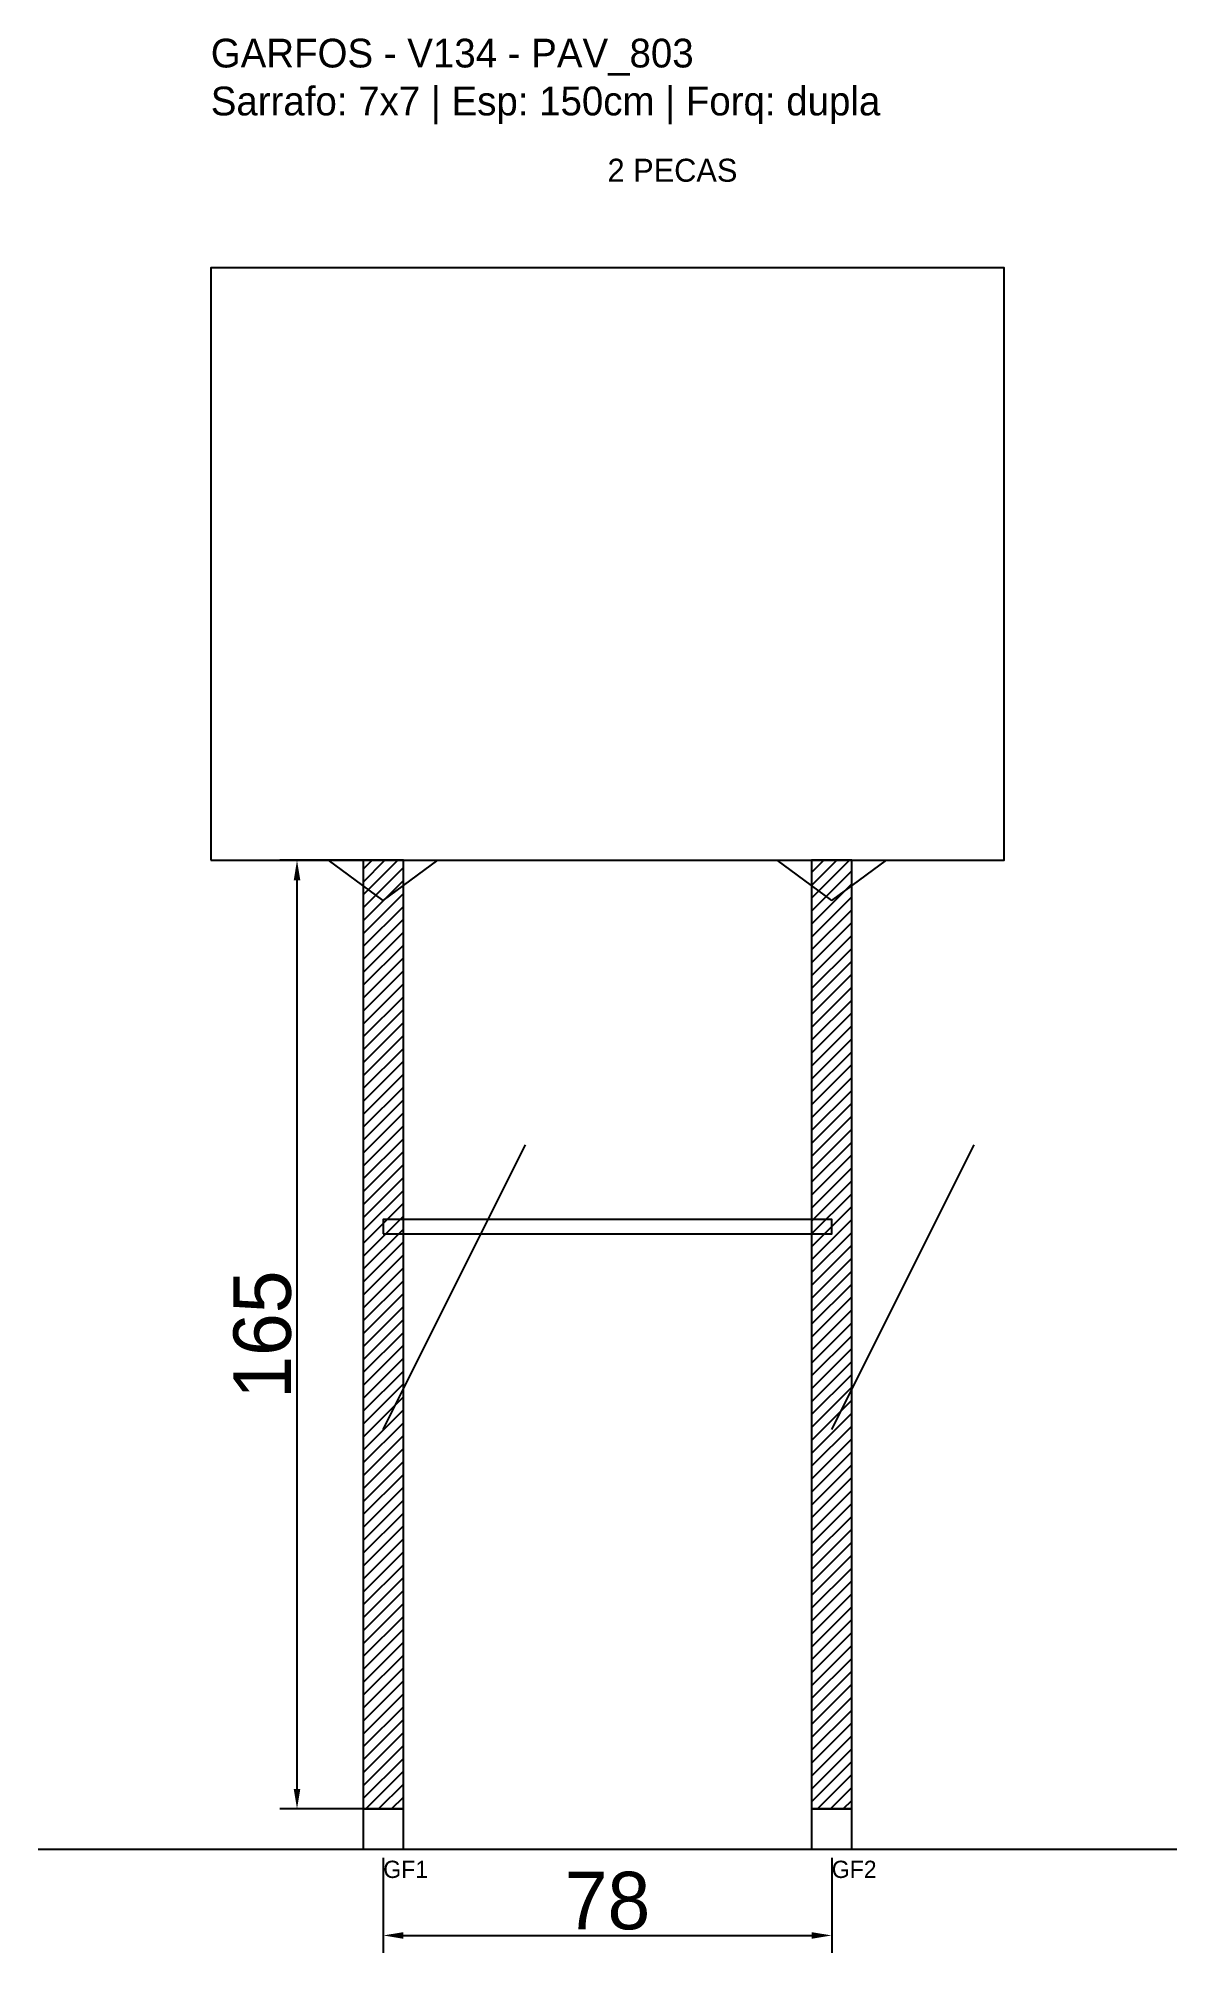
# Model space of a CAD drawing. Header units: metres. Extents: x -30 to 168, y -25 to 308.
import ezdxf

# ---------------------------------------------------------------- set-up
doc = ezdxf.new("R2010")
doc.units = ezdxf.units.M
for name, color, linetype in [('BARRA_ANCORAGEM', 1, 'Continuous'), ('COTA', 241, 'Continuous'), ('GARFOS OK', 3, 'Continuous'), ('NOME DA VIGA', 6, 'Continuous'), ('SARR_7x7', 40, 'Continuous'), ('TIRAS REESCORAMENTO', 252, 'Continuous'), ('VIGAS', 3, 'Continuous')]:
    doc.layers.add(name, color=color, linetype=linetype)
doc.dimstyles.new('EZ DXF', dxfattribs={"dimtxt": 10, "dimasz": 3.5, "dimexe": 3, "dimexo": 1.5, "dimgap": 1, "dimtad": 1, "dimdec": 1, "dimdsep": 46, "dimcen": 2.5, "dimazin": 3, "dimtfac": 1, "dimtmove": 0, "dimatfit": 3})

msp = doc.modelspace()

# ---------------------------------------------------------------- hatches: boundary and pattern name
at = {"layer": 'COTA'}
h = msp.add_hatch(dxfattribs=at)
h.set_pattern_fill('ANSI31', scale=0.5)
h.paths.add_polyline_path([(26.5, 0), (33.5, 0), (33.5, 165), (26.5, 165)])
h = msp.add_hatch(dxfattribs=at)
h.set_pattern_fill('ANSI31', scale=0.5)
h.paths.add_polyline_path([(104.5, 0), (111.5, 0), (111.5, 165), (104.5, 165)])

# ---------------------------------------------------------------- linework, layer by layer
at = {"layer": 'BARRA_ANCORAGEM'}
for p, q in [((30, 66), (54.75, 115.5)), ((108, 66), (132.75, 115.5))]:
    msp.add_line(p, q, dxfattribs=at)
at = {"layer": 'GARFOS OK'}
for p, q in [((30, 158), (20.5, 165)), ((20.5, 165), (39.5, 165)), ((30, 158), (39.5, 165)), ((108, 158), (98.5, 165)), ((98.5, 165), (117.5, 165)), ((108, 158), (117.5, 165))]:
    msp.add_line(p, q, dxfattribs=at)
at = {"layer": 'GARFOS OK', "linetype": 'CONTINUOUS'}
msp.add_line((-30, -7), (168, -7), dxfattribs=at)
at = {"layer": 'GARFOS OK'}
for points in [[(26.5, 0), (33.5, 0), (33.5, 165), (26.5, 165), (26.5, 0)], [(104.5, 0), (111.5, 0), (111.5, 165), (104.5, 165), (104.5, 0)]]:
    msp.add_lwpolyline(points, dxfattribs=at)
at = {"layer": 'SARR_7x7'}
for points in [[(26.5, -7), (33.5, -7), (33.5, 0), (26.5, 0), (26.5, -7)], [(104.5, -7), (111.5, -7), (111.5, 0), (104.5, 0), (104.5, -7)]]:
    msp.add_lwpolyline(points, dxfattribs=at)
at = {"layer": 'TIRAS REESCORAMENTO'}
msp.add_lwpolyline([(30, 100), (108, 100), (108, 102.5), (30, 102.5), (30, 100)], dxfattribs=at)
at = {"layer": 'VIGAS'}
msp.add_lwpolyline([(0, 165), (138, 165), (138, 268), (0, 268), (0, 165)], dxfattribs=at)

# ---------------------------------------------------------------- texts
at = {"layer": 'NOME DA VIGA'}
for s, height, p in [('2 PECAS', 4, (69, 283)), ('GF1', 3, (30, -12)), ('GF2', 3, (108, -12))]:
    msp.add_text(s, height=height, dxfattribs=at).set_placement(p)
at = {"layer": 'NOME DA VIGA', "insert": (0, 293), "char_height": 5, "attachment_point": 7}
msp.add_mtext('GARFOS - V134 - PAV_803\\PSarrafo: 7x7 | Esp: 150cm | Forq: dupla', dxfattribs=at)

# ---------------------------------------------------------------- dimensions: what is measured, and where the dimension line sits
at = {"layer": 'COTA'}
msp.add_linear_dim(base=(15, 0), p1=(30, 0), p2=(30, 165), angle=90, dimstyle='EZ DXF', dxfattribs=at).render()
msp.add_linear_dim(base=(30, -22), p1=(30, -7), p2=(108, -7), dimstyle='EZ DXF', dxfattribs=at).render()

doc.saveas('drawing.dxf')
